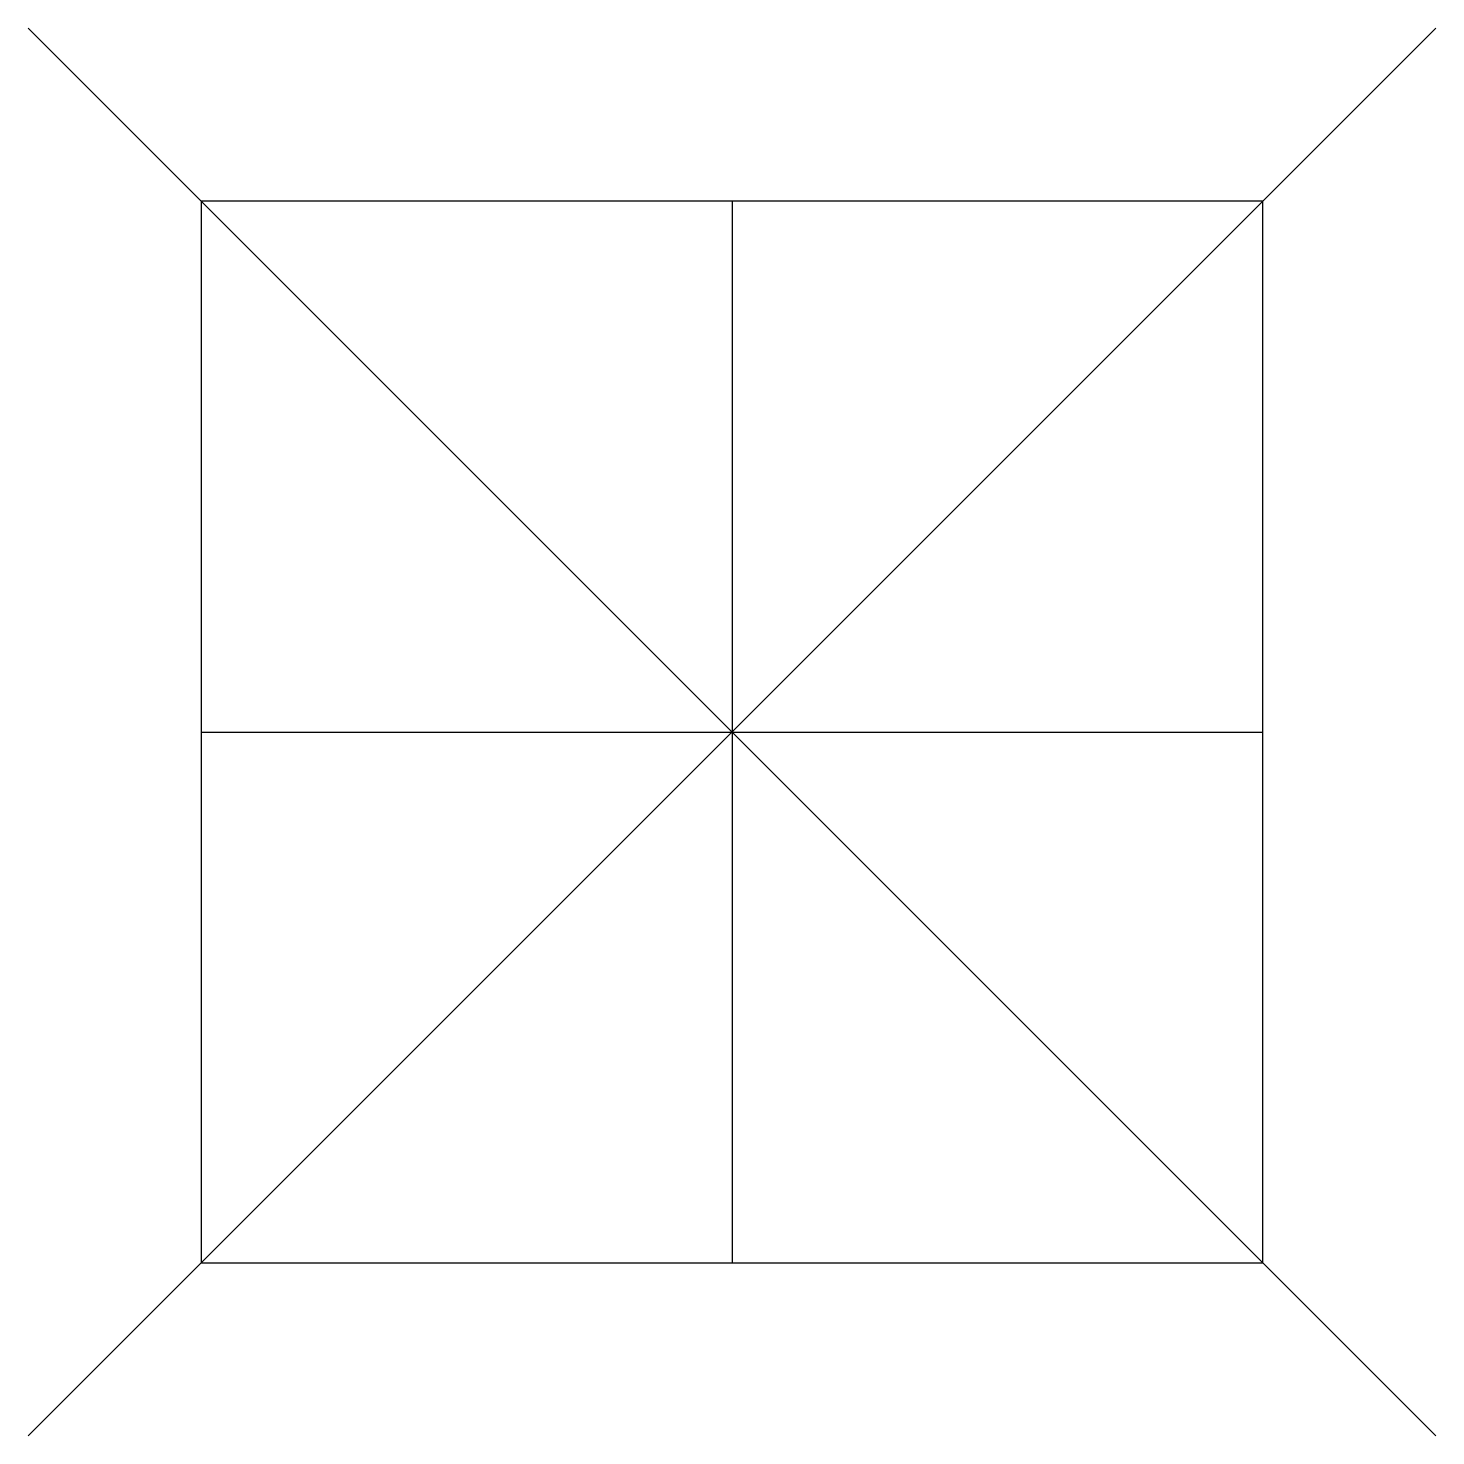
# Model space of a CAD drawing. Extents: x -2.65 to 2.65, y -2.65 to 2.65.
import ezdxf

# ---------------------------------------------------------------- set-up
doc = ezdxf.new("R2010")
doc.units = 0
doc.header["$LTSCALE"] = 0.2

msp = doc.modelspace()

# ---------------------------------------------------------------- linework, layer by layer
for p, q in [((0, 2), (0, -2)), ((-2, 0), (2, 0))]:
    msp.add_line(p, q)
at = {"flags": 128}
for points in [[(-2.6517, 2.6517), (2.6517, -2.6517)], [(2.6517, 2.6517), (-2.6517, -2.6517)]]:
    msp.add_lwpolyline(points, dxfattribs=at)
msp.add_lwpolyline([(-2, -2), (2, -2), (2, 2), (-2, 2)], close=True, dxfattribs=at)

doc.saveas('drawing.dxf')
